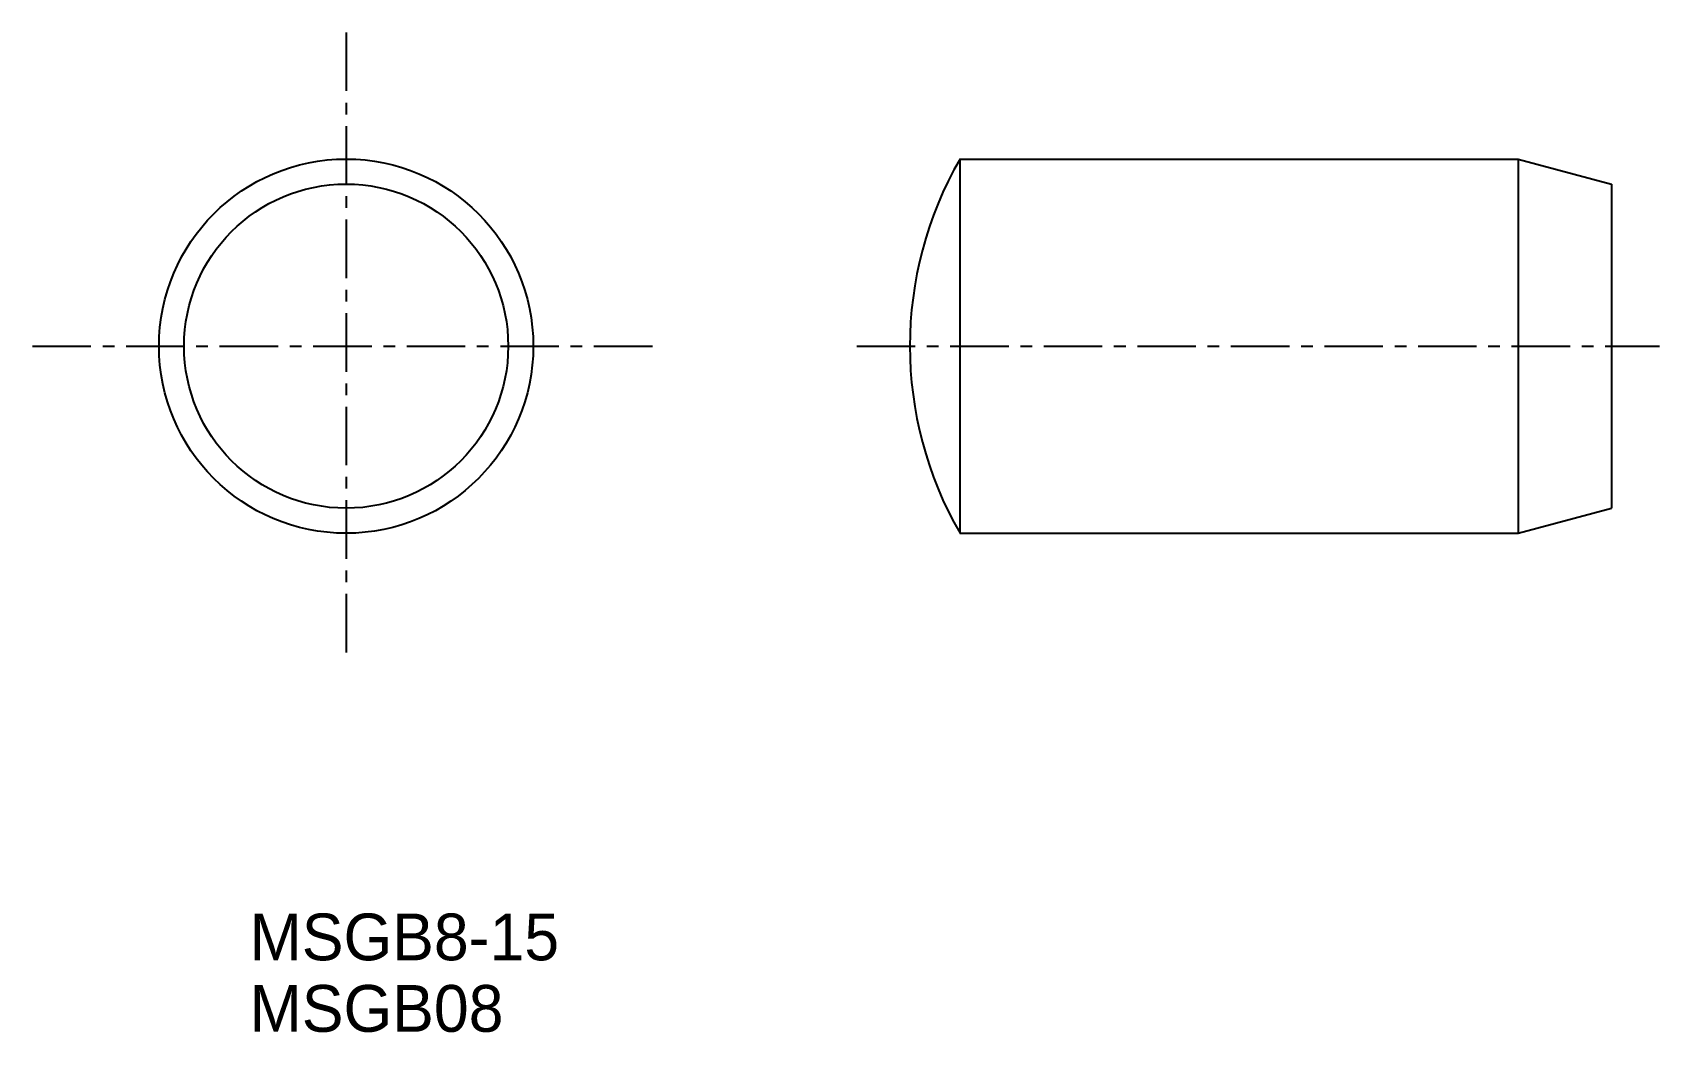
# Model space of a CAD drawing. Extents: x 48 to 82.8, y 88.7 to 110.1.
import ezdxf

# ---------------------------------------------------------------- set-up
doc = ezdxf.new("R2010")
doc.units = 0
doc.linetypes.add('CENTER', pattern=[2, 1.25, -0.25, 0.25, -0.25])
doc.layers.get('0').update_dxf_attribs({"linetype": 'CONTINUOUS'})
doc.layers.add('CENTER', color=1, linetype='CENTER')

msp = doc.modelspace()

# ---------------------------------------------------------------- linework, layer by layer
at = {"color": 7, "linetype": 'CONTINUOUS'}
for p, q in [((67.803, 107.405), (67.803, 99.405)), ((67.803, 107.405), (79.732, 107.405)), ((79.732, 107.405), (79.732, 99.405)), ((79.732, 107.405), (81.732, 106.869)), ((81.732, 106.869), (81.732, 99.941)), ((79.732, 99.405), (81.732, 99.941)), ((67.803, 99.405), (79.732, 99.405))]:
    msp.add_line(p, q, dxfattribs=at)
for radius in [4, 3.464]:
    msp.add_circle((54.682, 103.405), radius, dxfattribs=at)
msp.add_arc((74.732, 103.405), 8, 150, 210, dxfattribs=at)
at = {"layer": 'CENTER', "color": 1, "linetype": 'CENTER'}
for p, q in [((54.682, 110.109), (54.682, 96.701)), ((47.978, 103.405), (61.386, 103.405)), ((65.595, 103.405), (82.755, 103.405))]:
    msp.add_line(p, q, dxfattribs=at)

# ---------------------------------------------------------------- texts
at = {"color": 7, "linetype": 'CONTINUOUS'}
for s, p in [('MSGB8-15', (52.62, 90.276)), ('MSGB08', (52.62, 88.748))]:
    msp.add_text(s, height=1, dxfattribs=at).set_placement(p)

doc.saveas('drawing.dxf')
